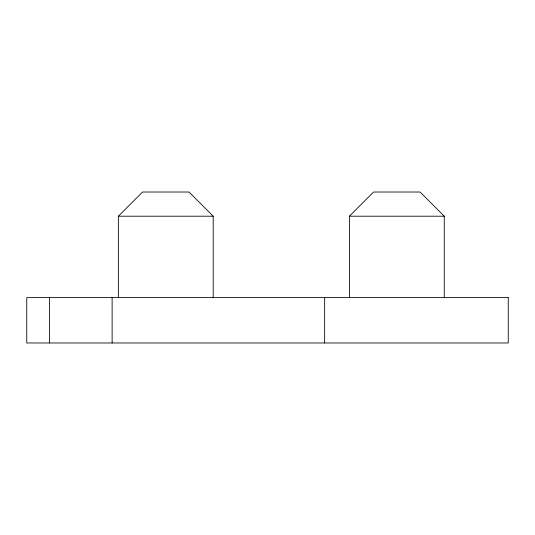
<?xml version="1.0" encoding="UTF-8"?>
<svg xmlns="http://www.w3.org/2000/svg" width="535" height="535" viewBox="0 0 535 535"><rect width="100%" height="100%" fill="white"/><g stroke="black" fill="none" stroke-linecap="round" stroke-linejoin="round"><path stroke-width="0.8" d="M118.362 297.694L118.362 216.207L142.557 192.018L189.009 192.018L213.204 216.207L213.204 297.694M349.415 297.694L349.415 216.207L373.604 192.018L420.062 192.018L444.251 216.207L444.251 297.694M118.362 216.207L213.204 216.207M349.415 216.207L444.251 216.207M324.645 297.62L324.645 342.982M112.123 297.62L112.123 342.982M49.528 297.62L49.528 342.982M508.25 297.62L26.75 297.62L26.75 342.982L508.25 342.982L508.25 297.62"/></g></svg>
